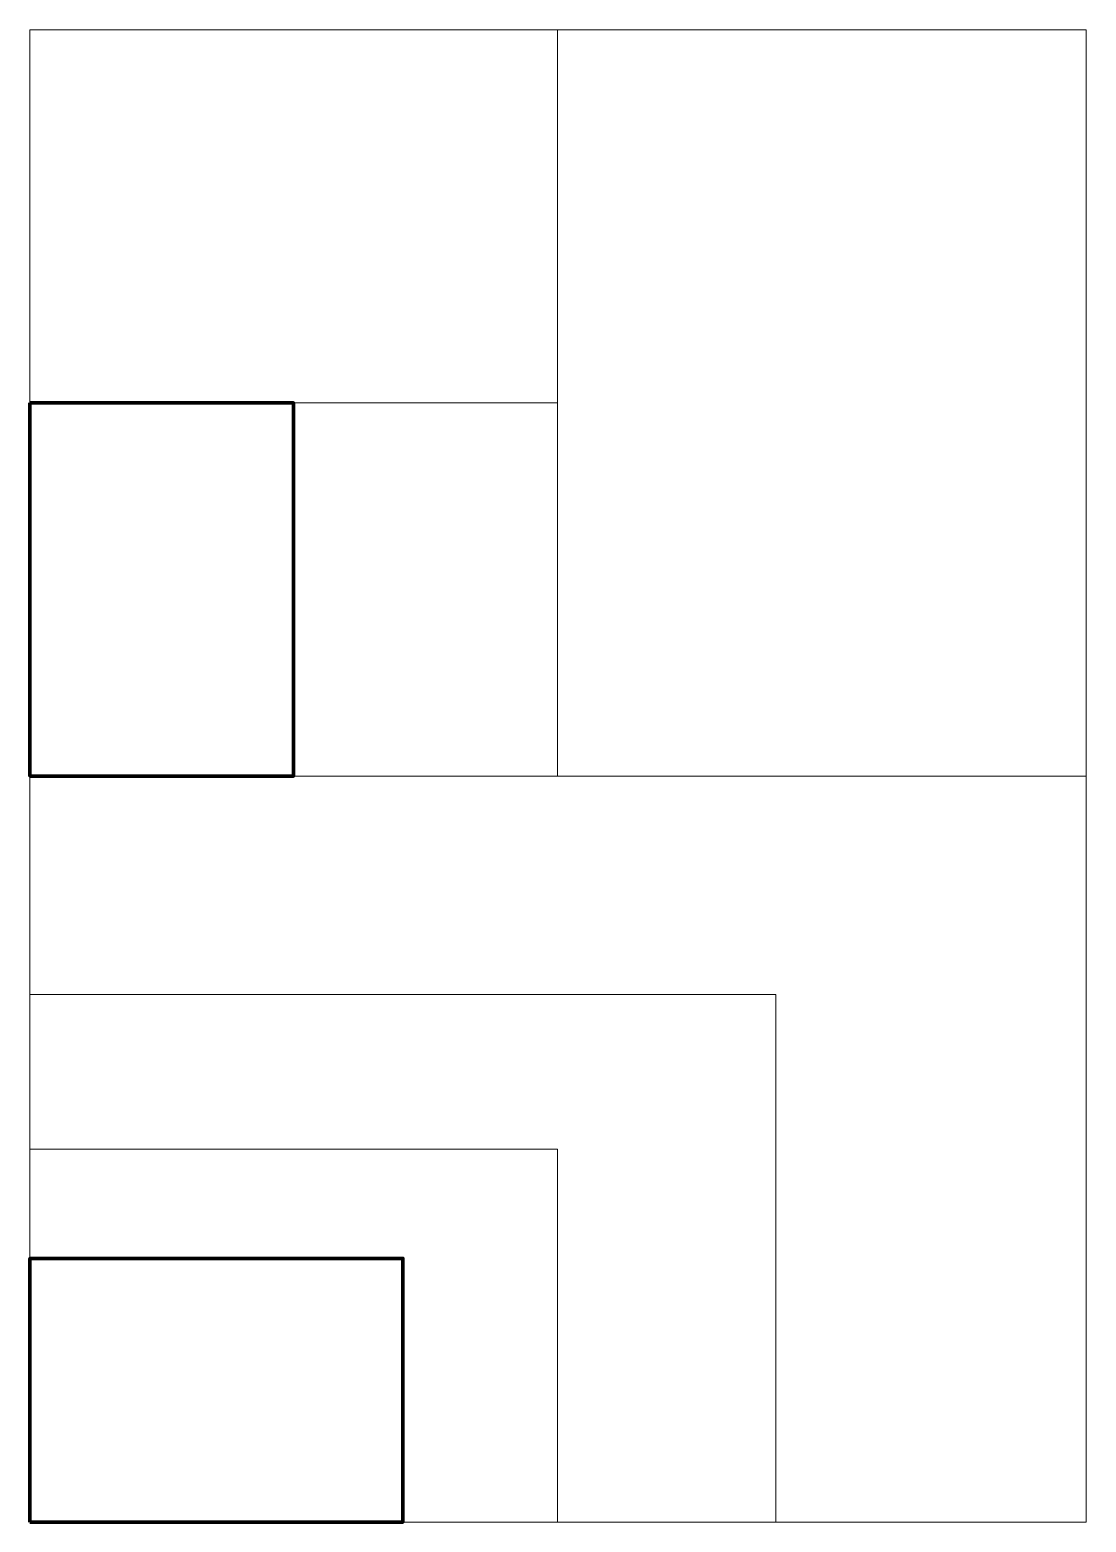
# Model space of a CAD drawing. Header units: millimetres. Extents: x 0 to 8478784, y 0 to 684185.
# Drawn here: x 4205972 to 4290072, y 357324 to 476124 of the extents above; entities that cross this region are included whole.
import ezdxf

# ---------------------------------------------------------------- set-up
doc = ezdxf.new("R2010")
doc.units = ezdxf.units.MM
doc.header["$LTSCALE"] = 5000
doc.header["$MEASUREMENT"] = 0
doc.layers.add('02-XMT.Beams', color=94, linetype='Continuous', lineweight=25)

msp = doc.modelspace()

# ---------------------------------------------------------------- linework, layer by layer
at = {"layer": '02-XMT.Beams', "linetype": 'ByBlock', "lineweight": 15}
for points in [[(4205972, 476124), (4290072, 476124), (4290072, 416724), (4205972, 416724)], [(4205972, 416724), (4290072, 416724), (4290072, 357324), (4205972, 357324)]]:
    msp.add_lwpolyline(points, close=True, dxfattribs=at)
at = {"layer": '02-XMT.Beams', "linetype": 'Continuous', "lineweight": 15}
for points in [[(4247972, 446424), (4247972, 416724), (4205972, 416724), (4205972, 446424), (4205972, 476124), (4247972, 476124)], [(4205972, 446424), (4247972, 446424), (4247972, 416724), (4205972, 416724)], [(4235672, 399324), (4265372, 399324), (4265372, 357324), (4235672, 357324), (4205972, 357324), (4205972, 399324)], [(4205972, 387024), (4247972, 387024), (4247972, 357324), (4205972, 357324)]]:
    msp.add_lwpolyline(points, close=True, dxfattribs=at)
at = {"layer": '02-XMT.Beams', "lineweight": 100}
for points in [[(4205972, 446424), (4226972, 446424), (4226972, 416724), (4205972, 416724)], [(4205972, 357324), (4205972, 378324), (4235672, 378324), (4235672, 357324)]]:
    msp.add_lwpolyline(points, close=True, dxfattribs=at)

doc.saveas('drawing.dxf')
